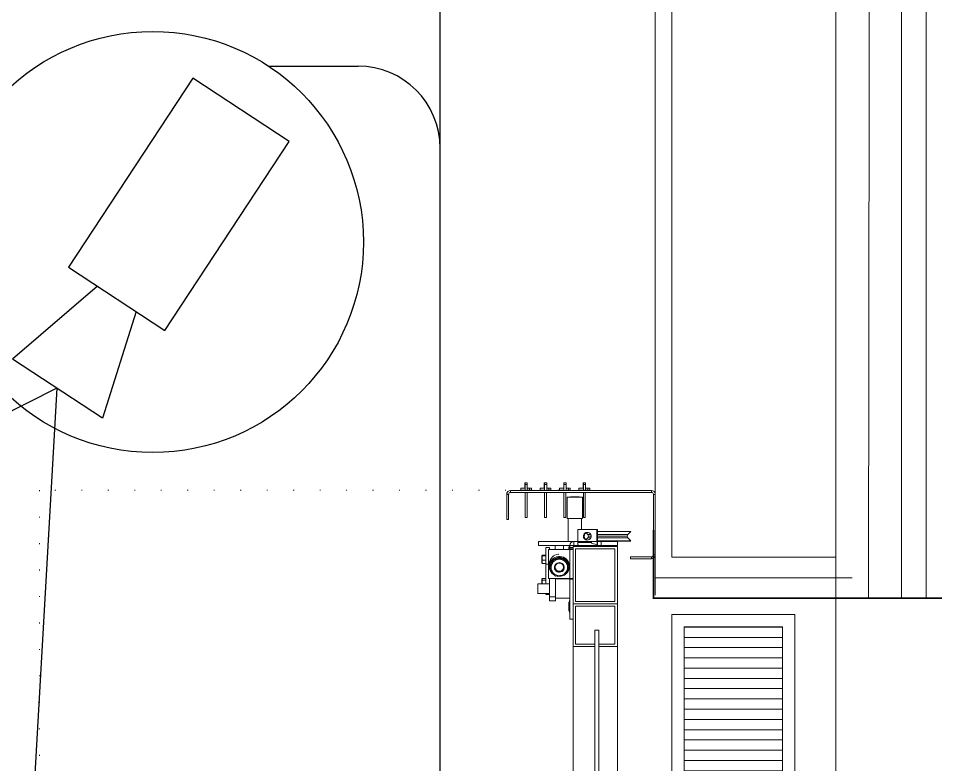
# Model space of a CAD drawing. Extents: x -2050 to 29725, y -1777 to 6820.
# Drawn here: x 2122.9 to 2234.6, y 3739.7 to 3830.7 of the extents above; entities that cross this region are included whole.
import ezdxf

# ---------------------------------------------------------------- set-up
doc = ezdxf.new("R2010")
doc.units = 0
doc.header["$LTSCALE"] = 25
doc.header["$MEASUREMENT"] = 0
doc.linetypes.add('DOT2', pattern=[0.125, 0, -0.125])
doc.layers.get('0').update_dxf_attribs({"color": 9, "lineweight": 9})
for name, color, linetype, lineweight in [('00', 9, 'Continuous', 9), ('06D', 9, 'Continuous', 9), ('10', 9, 'Continuous', 9), ('14', 9, 'Continuous', 9), ('15', 9, 'Continuous', 9), ('20', 9, 'DOT2', 9), ('33', 9, 'BATTING', 9), ('40', 9, 'Continuous', 9), ('40B', 9, 'Continuous', 9), ('DATA TAVAN', 160, 'Continuous', 30), ('E-DAHİLİ DOME KAMERA', 7, 'Continuous', 30), ('E-DAHİLİ KAMERA', 7, 'Continuous', 30)]:
    doc.layers.add(name, color=color, linetype=linetype, lineweight=lineweight)
doc.linetypes.add('BATTING', pattern='A,0.0001,-0.1,[134,ltypeshp.shx,S=0.1,R=0,X=-0.1,Y=0],-0.2,[134,ltypeshp.shx,S=0.1,R=180,X=0.1,Y=0],-0.1', length=0.4001)

# ---------------------------------------------------------------- blocks, each defined once
blk = doc.blocks.new('p-ızgara 1')
h = blk.add_hatch()
h.set_pattern_fill('ANSI31', color=256, scale=10, angle=225, style=0)
h.set_pattern_definition([(270, (-1308.5183, 1064.6868), (1.25, -4e-16), [])])
h.paths.add_polyline_path([(1.5, 13.5), (1.5, 1.5), (394.5, 1.5), (394.5, 13.5)])
for points in [[(0, 15), (0, 0), (396, 0), (396, 15)], [(1.5, 13.5), (1.5, 1.5), (394.5, 1.5), (394.5, 13.5)]]:
    blk.add_lwpolyline(points, close=True)
blk = doc.blocks.new('p-seksiyonel kapı profil')
for p, q in [((-13.02, 6.82), (-13.03, 6.82)), ((-13.02, 6.58), (-13.02, 6.82)), ((-13.02, 6.82), (4.13, 6.82)), ((-11.79, 6.84), (-11.79, 7.08)), ((-11.25, 7.08), (-11.79, 7.08)), ((-11.79, 6.84), (-11.28, 6.84)), ((-11.28, 7.76), (-11.28, 7.08)), ((-11.28, 7.76), (-11.25, 7.76)), ((-11.25, 7.76), (-10.99, 7.76)), ((-11.25, 7.53), (-11.25, 7.76)), ((-11.25, 7.53), (-10.99, 7.53)), ((-11.25, 6.82), (-11.25, 7.53)), ((-10.99, 7.53), (-10.99, 7.76)), ((-10.99, 7.53), (-10.99, 6.84)), ((-10.71, 7.08), (-10.99, 7.08)), ((-10.71, 6.84), (-10.99, 6.84)), ((-10.71, 6.84), (-10.71, 7.08)), ((-10.71, 7.08), (-10.48, 7.08)), ((-10.71, 6.84), (-10.48, 6.84)), ((-10.48, 7.08), (-10.48, 6.84)), ((-9.42, 6.84), (-9.42, 7.08)), ((-8.89, 7.08), (-9.42, 7.08)), ((-9.42, 6.84), (-8.92, 6.84)), ((-8.92, 7.76), (-8.92, 7.08)), ((-8.92, 7.76), (-8.89, 7.76)), ((-8.89, 7.76), (-8.62, 7.76)), ((-8.89, 7.53), (-8.89, 7.76)), ((-8.89, 7.53), (-8.62, 7.53)), ((-8.89, 6.82), (-8.89, 7.53)), ((-8.62, 7.53), (-8.62, 7.76)), ((-8.62, 7.53), (-8.62, 6.84)), ((-8.35, 7.08), (-8.62, 7.08)), ((-8.35, 6.84), (-8.62, 6.84)), ((-8.35, 6.84), (-8.35, 7.08)), ((-8.35, 7.08), (-8.12, 7.08)), ((-8.35, 6.84), (-8.12, 6.84)), ((-8.12, 7.08), (-8.12, 6.84)), ((-7.06, 6.84), (-7.06, 7.08)), ((-6.53, 7.08), (-7.06, 7.08)), ((-7.06, 6.84), (-6.56, 6.84)), ((-6.56, 7.76), (-6.56, 7.08)), ((-6.56, 7.76), (-6.53, 7.76)), ((-6.53, 7.76), (-6.26, 7.76)), ((-6.53, 7.53), (-6.53, 7.76)), ((-6.53, 7.53), (-6.26, 7.53)), ((-6.53, 6.82), (-6.53, 7.53)), ((-6.26, 7.53), (-6.26, 7.76)), ((-6.26, 7.53), (-6.26, 6.84)), ((-5.99, 7.08), (-6.26, 7.08)), ((-5.99, 6.84), (-6.26, 6.84)), ((-5.99, 6.84), (-5.99, 7.08)), ((-5.99, 7.08), (-5.76, 7.08)), ((-5.99, 6.84), (-5.76, 6.84)), ((-5.76, 7.08), (-5.76, 6.84)), ((-4.7, 6.84), (-4.7, 7.08)), ((-4.16, 7.08), (-4.7, 7.08)), ((-4.7, 6.84), (-4.19, 6.84)), ((-4.19, 7.76), (-4.19, 7.08)), ((-4.19, 7.76), (-4.16, 7.76)), ((-4.16, 7.76), (-3.9, 7.76)), ((-4.16, 7.53), (-4.16, 7.76)), ((-4.16, 7.53), (-3.9, 7.53)), ((-4.16, 6.82), (-4.16, 7.53)), ((-3.9, 7.53), (-3.9, 7.76)), ((-3.9, 7.53), (-3.9, 6.84)), ((-3.63, 7.08), (-3.9, 7.08)), ((-3.63, 6.84), (-3.9, 6.84)), ((-3.63, 6.84), (-3.63, 7.08)), ((-3.63, 7.08), (-3.39, 7.08)), ((-3.63, 6.84), (-3.39, 6.84)), ((-3.39, 7.08), (-3.39, 6.84)), ((4.13, 6.58), (4.13, 6.82)), ((-13.26, 6.34), (-13.5, 6.34)), ((-13.5, 3.27), (-13.5, 6.34)), ((-13.5, 6.34), (-13.5, 5.67)), ((-13.5, 6.34), (-13.5, 6.34)), ((-13.5, 5.67), (-13.5, 5.49)), ((-13.5, 5.67), (-13.5, 5.67)), ((-13.26, 3.27), (-13.26, 6.34)), ((-13.02, 6.58), (4.13, 6.58)), ((-11.25, 6.58), (-11.25, 3.51)), ((-11.01, 6.58), (-11.01, 3.51)), ((-8.89, 6.58), (-8.89, 3.51)), ((-8.65, 6.58), (-8.65, 3.51)), ((-6.53, 6.58), (-6.53, 3.51)), ((-6.29, 6.58), (-6.29, 3.51)), ((-6.14, 5.99), (-6.14, 3.39)), ((-6.14, 5.99), (-4.25, 5.99)), ((-5.67, 6.04), (-5.72, 5.99)), ((-5.67, 6.04), (-5.53, 6.04)), ((-5.53, 6.04), (-4.73, 6.04)), ((-4.68, 5.99), (-4.73, 6.04)), ((-4.25, 3.39), (-4.25, 5.99)), ((-4.16, 6.58), (-4.16, 3.51)), ((-3.93, 6.58), (-3.93, 3.51)), ((4.37, 6.34), (4.6, 6.34)), ((4.37, 6.34), (4.37, -1.04)), ((4.6, 6.34), (4.6, -1.04)), ((-13.5, 5.49), (-13.5, 5.49)), ((-11.01, 3.51), (-11.25, 3.51)), ((-8.65, 3.51), (-8.89, 3.51)), ((-6.29, 3.51), (-6.53, 3.51)), ((-6.14, 3.39), (-4.25, 3.39)), ((-6.03, 3.39), (-6.03, 0.6)), ((-4.37, 2.07), (-4.37, 3.39)), ((-3.93, 3.51), (-4.16, 3.51)), ((-13.26, 3.27), (-13.5, 3.27)), ((-4.85, 2.07), (-4.85, 0.59)), ((-4.85, 2.07), (-2.52, 2.07)), ((-4.13, 1.38), (-4.15, 1.24)), ((-4.15, 1.24), (-4.13, 1.1)), ((-4.07, 1.51), (-4.13, 1.38)), ((-3.97, 1.61), (-4.07, 1.51)), ((-4.04, 1.38), (-4.07, 1.24)), ((-4.07, 1.24), (-4.04, 1.1)), ((-3.98, 1.51), (-4.04, 1.38)), ((-3.89, 1.61), (-3.98, 1.51)), ((-3.85, 1.68), (-3.97, 1.61)), ((-3.77, 1.68), (-3.89, 1.61)), ((-3.72, 1.71), (-3.85, 1.68)), ((-3.84, 1.65), (-3.63, 1.44)), ((-3.64, 1.71), (-3.77, 1.68)), ((-3.58, 1.7), (-3.72, 1.71)), ((-3.26, 1.44), (-3.63, 1.44)), ((-3.45, 1.65), (-3.58, 1.7)), ((-3.22, 1.24), (-3.55, 1.24)), ((-3.34, 1.56), (-3.45, 1.65)), ((-3.26, 1.45), (-3.34, 1.56)), ((-3.22, 1.31), (-3.26, 1.45)), ((-3.26, 1.04), (-3.22, 1.17)), ((-3.22, 1.17), (-3.22, 1.31)), ((-2.52, 2.07), (-2.52, 0.59)), ((-2.52, 2.07), (-2.44, 2.07)), ((-2.44, 2.07), (-2.44, 0.59)), ((1.61, 1.83), (-2.44, 1.83)), ((1.62, 1.8), (-2.44, 1.8)), ((1.27, 1.44), (-2.44, 1.44)), ((1.18, 1.24), (-2.44, 1.24)), ((1.27, 1.44), (1.62, 1.8)), ((-9.63, 0.12), (-9.63, 0.59)), ((-9.63, 0.59), (-5.32, 0.59)), ((-9.63, 0.12), (-5.85, 0.12)), ((-6.03, 0.6), (-5.77, 0.6)), ((-5.85, -0.36), (-5.85, 0.12)), ((-5.82, 0.15), (-5.82, -0.36)), ((-5.79, 0.6), (-5.79, 0.59)), ((-5.79, 0.12), (-5.79, 0.15)), ((-5.79, 0.12), (-5.32, 0.12)), ((-5.79, -0.13), (-5.79, 0.12)), ((-5.77, 0.6), (-4.85, 0.6)), ((-5.06, 0), (-5.41, 0)), ((-5.32, 0.12), (-5.32, 0.59)), ((-4.85, 0.59), (-5.32, 0.59)), ((-5.32, 0.12), (-5.32, 0)), ((-5.32, 0.12), (-0.24, 0.12)), ((-4.89, 0), (-5.06, 0)), ((-4.83, 0), (-4.89, 0)), ((-4.85, 0.59), (-3.19, 0.59)), ((-4.85, 0.59), (-4.85, 0.47)), ((-4.85, 0.47), (-3.19, 0.47)), ((-4.84, 0.4), (-4.85, 0.47)), ((-4.84, 0.34), (-4.84, 0.4)), ((-4.83, 0.28), (-4.84, 0.34)), ((-4.83, 0.22), (-4.83, 0.28)), ((-4.82, 0.18), (-4.83, 0.22)), ((-4.81, 0), (-4.83, 0)), ((-4.81, 0.15), (-4.82, 0.18)), ((-4.8, 0.12), (-4.81, 0.15)), ((-4.55, 0), (-4.81, 0)), ((-4.78, 0.12), (-4.8, 0.12)), ((-4.53, 0), (-4.55, 0)), ((-4.47, 0), (-4.53, 0)), ((-3.36, 0), (-4.47, 0)), ((-4.13, 1.1), (-4.07, 0.97)), ((-4.07, 0.97), (-3.97, 0.87)), ((-4.04, 1.1), (-3.98, 0.97)), ((-3.98, 0.97), (-3.89, 0.87)), ((-3.97, 0.87), (-3.85, 0.8)), ((-3.89, 0.87), (-3.77, 0.8)), ((-3.85, 0.8), (-3.72, 0.77)), ((-3.63, 1.04), (-3.83, 0.83)), ((-3.77, 0.8), (-3.64, 0.77)), ((-3.72, 0.77), (-3.58, 0.78)), ((-3.26, 1.04), (-3.63, 1.04)), ((-3.58, 0.78), (-3.45, 0.83)), ((-3.45, 0.83), (-3.34, 0.92)), ((-3.23, 0), (-3.36, 0)), ((-3.34, 0.92), (-3.26, 1.04)), ((-3.13, 0), (-3.23, 0)), ((-3.19, 0.59), (-2.52, 0.59)), ((-3.19, 0.59), (-3.19, 0.47)), ((-3.19, 0.47), (-3.16, 0.41)), ((-3.16, 0.41), (-3.07, 0.35)), ((-2.71, 0), (-3.13, 0)), ((-3.07, 0.35), (-2.93, 0.3)), ((-2.93, 0.3), (-2.74, 0.25)), ((-2.74, 0.25), (-2.5, 0.21)), ((-2.29, 0), (-2.71, 0)), ((-2.52, 0.59), (-2.5, 0.59)), ((-2.44, 0.59), (-2.5, 0.59)), ((-2.5, 0.59), (-2.5, 0.21)), ((-2.5, 0.21), (-2.49, 0.17)), ((-2.49, 0.17), (-2.48, 0.14)), ((-2.48, 0.14), (-2.46, 0.12)), ((-2.46, 0.12), (-2.45, 0.12)), ((1.26, 1.04), (-2.44, 1.04)), ((1.62, 0.68), (-2.44, 0.68)), ((1.61, 0.65), (-2.44, 0.65)), ((-2.44, 0.59), (-2.44, 0.12)), ((-2.01, 0.59), (-2.44, 0.59)), ((-2.19, 0), (-2.29, 0)), ((-2.06, 0), (-2.19, 0)), ((-1.64, 0), (-2.06, 0)), ((-2.01, 0.59), (-2.01, 0.12)), ((-2.01, 0.59), (0, 0.59)), ((-1.69, 0.65), (-1.74, 0.59)), ((-1.53, 0), (-1.64, 0)), ((-0.95, 0), (-1.53, 0)), ((-0.89, 0), (-0.95, 0)), ((-0.87, 0), (-0.89, 0)), ((-0.6, 0), (-0.87, 0)), ((-0.62, 0.59), (-0.68, 0.65)), ((-0.58, 0), (-0.6, 0)), ((-0.52, 0), (-0.58, 0)), ((-0.36, 0), (-0.52, 0)), ((0, 0), (-0.36, 0)), ((-0.24, 0.12), (-0.24, 0)), ((-0.24, 0.12), (0, 0.12)), ((0, 0.12), (0, 0.59)), ((0, 0), (0, 0)), ((1.62, 0.68), (1.26, 1.04)), ((-9.19, -1.11), (-9.22, -1.11)), ((-9.22, -1.18), (-9.22, -1.11)), ((-9.22, -1.18), (-9.19, -1.12)), ((-9.19, -1.07), (-9.19, -1.12)), ((-9.19, -1.07), (-8.74, -1.07)), ((-9.19, -1.12), (-9.19, -1.11)), ((-9.19, -1.12), (-9.19, -1.16)), ((-8.74, -0.14), (-8.27, -0.14)), ((-8.74, -2.18), (-8.74, -0.14)), ((-8.39, -0.36), (-5.79, -0.36)), ((-8.39, -0.36), (-8.39, -0.4)), ((-8.39, -3.93), (-8.39, -0.4)), ((-8.39, -0.4), (-5.79, -0.4)), ((-8.27, -0.36), (-8.27, -0.14)), ((-7.62, -1.06), (-7.8, -1.17)), ((-7.42, -0.99), (-7.62, -1.06)), ((-7.59, -0.1), (-7.59, -0.36)), ((-7.21, -0.95), (-7.42, -0.99)), ((-7.13, -0.95), (-7.21, -0.95)), ((-7.09, -0.96), (-7.09, -0.94)), ((-6.59, -0.36), (-6.59, -0.1)), ((-5.92, -0.36), (-5.92, -0.09)), ((-5.85, -0.07), (-5.9, -0.07)), ((-5.9, -0.07), (-5.9, -0.36)), ((-5.79, -0.29), (-5.79, -0.13)), ((-5.79, -0.13), (-5.41, -0.13)), ((-5.79, -0.13), (-5.79, -0.16)), ((-5.79, -0.31), (-5.41, -0.31)), ((-5.79, -0.32), (-5.79, -0.36)), ((-5.79, -0.36), (-5.79, -0.4)), ((-5.79, -0.36), (-5.41, -0.36)), ((-5.79, -3.93), (-5.79, -0.4)), ((-5.7, -0.4), (-5.79, -0.4)), ((-5.61, -0.39), (-5.7, -0.4)), ((-5.53, -0.39), (-5.61, -0.39)), ((-5.46, -0.38), (-5.53, -0.39)), ((-5.41, -0.38), (-5.46, -0.38)), ((4.37, -1.04), (4.6, -1.04)), ((-9.22, -1.2), (-9.22, -1.18)), ((-9.19, -1.41), (-9.22, -1.2)), ((-9.22, -1.65), (-9.22, -1.2)), ((-9.22, -1.65), (-9.19, -1.42)), ((-9.22, -1.68), (-9.22, -1.65)), ((-9.19, -1.88), (-9.22, -1.68)), ((-9.22, -2.05), (-9.22, -1.68)), ((-9.22, -2.05), (-9.19, -1.88)), ((-9.2, -2.05), (-9.22, -2.06)), ((-9.22, -2.06), (-9.22, -2.05)), ((-9.19, -1.16), (-9.19, -1.42)), ((-9.19, -1.16), (-8.74, -1.16)), ((-9.19, -1.42), (-9.19, -1.41)), ((-9.19, -1.42), (-9.19, -1.67)), ((-9.19, -1.67), (-8.74, -1.67)), ((-9.19, -1.67), (-9.19, -1.88)), ((-9.19, -2.09), (-9.19, -1.88)), ((-9.19, -1.88), (-9.19, -1.88)), ((-9.19, -2.09), (-8.74, -2.09)), ((-8.74, -4.56), (-8.74, -2.18)), ((-8.74, -2.18), (-8.39, -2.18)), ((-8.28, -1.86), (-8.31, -2.07)), ((-8.31, -2.07), (-8.31, -2.16)), ((-8.28, -2.14), (-8.31, -2.35)), ((-8.21, -1.66), (-8.28, -1.86)), ((-8.21, -1.94), (-8.28, -2.14)), ((-8.1, -1.47), (-8.21, -1.66)), ((-8.1, -1.75), (-8.21, -1.94)), ((-8.19, -2.24), (-8.13, -2.03)), ((-8.19, -2.27), (-8.13, -2.06)), ((-8.13, -2.03), (-8.02, -1.83)), ((-8.13, -2.06), (-8.02, -1.86)), ((-8.02, -2.1), (-8.13, -2.35)), ((-8.13, -2.41), (-8, -2.15)), ((-7.96, -1.31), (-8.1, -1.47)), ((-7.96, -1.59), (-8.1, -1.75)), ((-8.05, -2.27), (-8, -2.15)), ((-8.02, -1.83), (-7.88, -1.66)), ((-8.02, -1.86), (-7.88, -1.69)), ((-8, -2.07), (-8.02, -2.1)), ((-7.88, -1.8), (-8, -2.07)), ((-8, -2.15), (-7.94, -2.03)), ((-8, -2.15), (-7.99, -2.11)), ((-7.99, -2.11), (-7.87, -1.87)), ((-7.8, -1.17), (-7.96, -1.31)), ((-7.8, -1.45), (-7.96, -1.59)), ((-7.94, -2.03), (-7.86, -1.93)), ((-7.76, -1.55), (-7.88, -1.8)), ((-7.88, -1.66), (-7.78, -1.57)), ((-7.88, -1.69), (-7.81, -1.63)), ((-7.87, -1.87), (-7.76, -1.62)), ((-7.86, -1.93), (-7.77, -1.83)), ((-7.62, -1.34), (-7.8, -1.45)), ((-7.77, -1.83), (-7.67, -1.75)), ((-7.49, -1.52), (-7.76, -1.55)), ((-7.76, -1.62), (-7.76, -1.55)), ((-7.76, -1.62), (-7.48, -1.6)), ((-7.74, -1.54), (-7.71, -1.52)), ((-7.71, -1.52), (-7.52, -1.42)), ((-7.67, -1.53), (-7.52, -1.45)), ((-7.67, -1.75), (-7.56, -1.68)), ((-7.42, -1.27), (-7.62, -1.34)), ((-7.6, -2.26), (-7.49, -2.14)), ((-7.56, -1.68), (-7.44, -1.63)), ((-7.46, -2.19), (-7.54, -2.32)), ((-7.52, -1.42), (-7.31, -1.36)), ((-7.52, -1.45), (-7.31, -1.39)), ((-7.22, -1.49), (-7.49, -1.52)), ((-7.49, -2.14), (-7.36, -2.04)), ((-7.48, -1.6), (-7.18, -1.57)), ((-7.34, -2.1), (-7.46, -2.19)), ((-7.44, -1.63), (-7.31, -1.59)), ((-7.21, -1.23), (-7.42, -1.27)), ((-7.36, -2.04), (-7.21, -1.99)), ((-7.2, -2.05), (-7.34, -2.1)), ((-7.31, -1.36), (-7.09, -1.33)), ((-7.31, -1.39), (-7.09, -1.37)), ((-7.31, -1.59), (-7.18, -1.57)), ((-7.18, -1.49), (-7.22, -1.49)), ((-6.99, -1.23), (-7.21, -1.23)), ((-7.21, -1.99), (-7.05, -1.98)), ((-7.05, -2.03), (-7.2, -2.05)), ((-6.89, -1.46), (-7.18, -1.49)), ((-7.18, -1.57), (-7.14, -1.57)), ((-7.18, -1.57), (-7.05, -1.57)), ((-7.14, -1.57), (-6.87, -1.54)), ((-7.09, -1.33), (-6.87, -1.36)), ((-7.09, -1.37), (-6.87, -1.39)), ((-7.05, -1.57), (-6.92, -1.58)), ((-7.05, -1.98), (-6.89, -2.01)), ((-6.91, -2.07), (-7.05, -2.03)), ((-6.78, -1.26), (-6.99, -1.23)), ((-6.92, -1.58), (-6.79, -1.61)), ((-6.78, -2.14), (-6.91, -2.07)), ((-6.61, -1.44), (-6.89, -1.46)), ((-6.89, -2.01), (-6.75, -2.08)), ((-6.87, -1.36), (-6.66, -1.42)), ((-6.87, -1.39), (-6.71, -1.43)), ((-6.87, -1.54), (-6.61, -1.51)), ((-6.79, -1.61), (-6.67, -1.66)), ((-6.58, -1.33), (-6.78, -1.26)), ((-6.67, -2.25), (-6.78, -2.14)), ((-6.75, -2.08), (-6.63, -2.19)), ((-6.67, -1.66), (-6.56, -1.72)), ((-6.66, -1.42), (-6.64, -1.43)), ((-6.63, -2.19), (-6.55, -2.33)), ((-6.61, -1.51), (-6.61, -1.44)), ((-6.52, -1.56), (-6.61, -1.44)), ((-6.61, -1.51), (-6.52, -1.63)), ((-6.39, -1.44), (-6.58, -1.33)), ((-6.58, -1.45), (-6.47, -1.52)), ((-6.56, -1.72), (-6.45, -1.8)), ((-6.55, -1.5), (-6.47, -1.55)), ((-6.27, -1.9), (-6.52, -1.56)), ((-6.52, -1.63), (-6.27, -1.99)), ((-6.47, -1.52), (-6.3, -1.66)), ((-6.47, -1.55), (-6.3, -1.69)), ((-6.45, -1.8), (-6.35, -1.89)), ((-6.23, -1.57), (-6.39, -1.44)), ((-6.35, -1.89), (-6.27, -1.99)), ((-6.3, -1.66), (-6.16, -1.83)), ((-6.3, -1.69), (-6.16, -1.86)), ((-6.18, -2.03), (-6.27, -1.9)), ((-6.27, -1.99), (-6.18, -2.11)), ((-6.27, -1.99), (-6.2, -2.1)), ((-6.09, -1.74), (-6.23, -1.57)), ((-6.2, -2.1), (-6.15, -2.22)), ((-5.94, -2.38), (-6.18, -2.03)), ((-6.18, -2.11), (-5.94, -2.45)), ((-6.16, -1.83), (-6.05, -2.02)), ((-6.16, -1.86), (-6.05, -2.05)), ((-6.15, -2.22), (-6.11, -2.34)), ((-5.98, -1.92), (-6.09, -1.74)), ((-6.05, -2.02), (-5.99, -2.23)), ((-6.05, -2.05), (-5.99, -2.26)), ((-5.99, -2.23), (-5.98, -2.29)), ((-5.91, -2.12), (-5.98, -1.92)), ((-5.87, -2.33), (-5.91, -2.12)), ((1.59, -1.51), (1.59, -1.27)), ((4.13, -1.27), (1.59, -1.27)), ((4.13, -1.51), (1.59, -1.51)), ((4.13, -1.27), (4.13, -1.51)), ((-8.31, -2.35), (-8.31, -2.56)), ((-8.31, -2.56), (-8.29, -2.67)), ((-8.28, -2.72), (-8.28, -2.71)), ((-8.22, -2.92), (-8.28, -2.72)), ((-8.13, -2.35), (-8.24, -2.6)), ((-8.24, -2.67), (-8.13, -2.41)), ((-8.24, -2.67), (-8.24, -2.6)), ((-8.16, -2.79), (-8.24, -2.67)), ((-8, -3.26), (-8.22, -2.92)), ((-8.21, -2.45), (-8.19, -2.24)), ((-8.21, -2.48), (-8.19, -2.27)), ((-8.21, -2.45), (-8.21, -2.48)), ((-8.13, -2.91), (-8.17, -2.77)), ((-7.91, -3.15), (-8.16, -2.79)), ((-8.02, -3.11), (-8.13, -2.91)), ((-8.09, -2.53), (-8.08, -2.4)), ((-8.09, -2.66), (-8.09, -2.53)), ((-8.07, -2.79), (-8.09, -2.66)), ((-8.08, -2.4), (-8.05, -2.27)), ((-8.03, -2.91), (-8.07, -2.79)), ((-7.98, -3.03), (-8.03, -2.91)), ((-7.88, -3.27), (-8.02, -3.11)), ((-7.68, -3.51), (-8, -3.26)), ((-7.91, -3.15), (-7.98, -3.03)), ((-7.83, -3.25), (-7.91, -3.15)), ((-7.82, -3.27), (-7.91, -3.15)), ((-7.77, -3.38), (-7.88, -3.27)), ((-7.73, -3.34), (-7.83, -3.25)), ((-7.57, -3.61), (-7.82, -3.27)), ((-7.62, -3.41), (-7.73, -3.34)), ((-7.68, -2.57), (-7.66, -2.41)), ((-7.67, -2.53), (-7.68, -2.49)), ((-7.67, -2.6), (-7.68, -2.52)), ((-7.66, -2.64), (-7.68, -2.52)), ((-7.66, -2.73), (-7.68, -2.57)), ((-7.62, -2.68), (-7.67, -2.53)), ((-7.62, -2.75), (-7.67, -2.6)), ((-7.66, -2.41), (-7.6, -2.26)), ((-7.59, -2.79), (-7.66, -2.64)), ((-7.59, -2.87), (-7.66, -2.73)), ((-7.62, -2.67), (-7.55, -2.73)), ((-7.52, -2.82), (-7.62, -2.68)), ((-7.52, -2.88), (-7.62, -2.75)), ((-7.59, -2.26), (-7.59, -2.53)), ((-7.54, -2.32), (-7.59, -2.46)), ((-7.59, -2.46), (-7.59, -2.61)), ((-7.59, -2.53), (-7.59, -2.7)), ((-7.59, -2.61), (-7.54, -2.75)), ((-7.49, -2.91), (-7.59, -2.79)), ((-7.49, -3), (-7.59, -2.87)), ((-7.57, -2.76), (-7.53, -2.79)), ((-7.54, -2.75), (-7.46, -2.87)), ((-7.53, -2.79), (-7.52, -2.8)), ((-7.45, -2.89), (-7.52, -2.82)), ((-7.4, -2.98), (-7.52, -2.88)), ((-7.36, -3.01), (-7.49, -2.91)), ((-7.36, -3.09), (-7.49, -3)), ((-7.46, -2.87), (-7.34, -2.97)), ((-7.25, -3.05), (-7.4, -2.98)), ((-7.21, -3.06), (-7.36, -3.01)), ((-7.21, -3.14), (-7.36, -3.09)), ((-7.34, -2.97), (-7.2, -3.02)), ((-7.09, -3.07), (-7.25, -3.05)), ((-7.05, -3.07), (-7.21, -3.06)), ((-7.05, -3.15), (-7.21, -3.14)), ((-7.2, -3.02), (-7.05, -3.03)), ((-6.93, -3.05), (-7.09, -3.07)), ((-7.05, -3.03), (-6.91, -3)), ((-6.89, -3.04), (-7.05, -3.07)), ((-6.89, -3.12), (-7.05, -3.15)), ((-6.79, -2.99), (-6.93, -3.05)), ((-6.91, -3), (-6.78, -2.92)), ((-6.75, -2.96), (-6.89, -3.04)), ((-6.75, -3.05), (-6.89, -3.12)), ((-6.66, -2.89), (-6.79, -2.99)), ((-6.78, -2.92), (-6.67, -2.82)), ((-6.63, -2.85), (-6.75, -2.96)), ((-6.63, -2.94), (-6.75, -3.05)), ((-6.66, -2.82), (-6.73, -2.89)), ((-6.61, -2.39), (-6.67, -2.25)), ((-6.67, -2.82), (-6.61, -2.68)), ((-6.57, -2.69), (-6.66, -2.82)), ((-6.66, -2.8), (-6.61, -2.76)), ((-6.57, -2.76), (-6.66, -2.89)), ((-6.63, -2.73), (-6.56, -2.67)), ((-6.55, -2.72), (-6.63, -2.85)), ((-6.55, -2.8), (-6.63, -2.94)), ((-6.59, -2.53), (-6.61, -2.39)), ((-6.61, -2.68), (-6.59, -2.53)), ((-6.59, -2.53), (-6.59, -2.26)), ((-6.59, -2.7), (-6.59, -2.53)), ((-6.51, -2.54), (-6.57, -2.69)), ((-6.51, -2.61), (-6.57, -2.76)), ((-6.55, -2.33), (-6.5, -2.48)), ((-6.5, -2.56), (-6.55, -2.72)), ((-6.5, -2.64), (-6.55, -2.8)), ((-6.5, -2.49), (-6.51, -2.54)), ((-6.5, -2.52), (-6.51, -2.61)), ((-6.41, -3.3), (-6.51, -3.38)), ((-6.5, -2.48), (-6.5, -2.64)), ((-6.5, -2.52), (-6.5, -2.56)), ((-6.31, -3.26), (-6.42, -3.5)), ((-6.32, -3.2), (-6.41, -3.3)), ((-6.18, -3.25), (-6.37, -3.41)), ((-6.24, -3.1), (-6.32, -3.2)), ((-6.19, -3.02), (-6.31, -3.26)), ((-6.16, -3.1), (-6.29, -3.27)), ((-6.18, -2.98), (-6.24, -3.1)), ((-6.18, -2.98), (-6.19, -3.02)), ((-6.05, -2.71), (-6.18, -2.98)), ((-6.13, -2.86), (-6.18, -2.98)), ((-6.17, -3.24), (-6.08, -3.13)), ((-6.05, -2.91), (-6.16, -3.1)), ((-6.1, -2.73), (-6.13, -2.86)), ((-6.11, -2.34), (-6.09, -2.47)), ((-6.09, -2.6), (-6.1, -2.73)), ((-6.09, -2.47), (-6.09, -2.6)), ((-6.08, -3.13), (-5.97, -2.95)), ((-5.94, -2.45), (-6.05, -2.71)), ((-5.99, -2.7), (-6.05, -2.91)), ((-5.99, -2.26), (-5.98, -2.29)), ((-5.97, -2.55), (-5.99, -2.7)), ((-5.97, -2.95), (-5.9, -2.74)), ((-5.94, -2.45), (-5.94, -2.38)), ((-5.9, -2.74), (-5.87, -2.53)), ((-5.86, -2.44), (-5.87, -2.33)), ((-5.87, -2.53), (-5.86, -2.44)), ((-9.19, -4), (-9.22, -3.94)), ((-9.22, -4.12), (-9.22, -3.94)), ((-9.22, -4.12), (-9.19, -4)), ((-9.22, -4.14), (-9.22, -4.12)), ((-9.19, -4.37), (-9.22, -4.14)), ((-9.22, -4.56), (-9.22, -4.14)), ((-9.21, -4.56), (-9.19, -4.37)), ((-9.19, -3.9), (-9.19, -4)), ((-9.19, -3.9), (-8.74, -3.9)), ((-9.19, -4), (-9.19, -4.1)), ((-9.19, -4), (-9.19, -4)), ((-9.19, -4.1), (-9.19, -4.37)), ((-9.19, -4.1), (-8.74, -4.1)), ((-9.19, -4.37), (-9.19, -4.56)), ((-9.19, -4.37), (-9.19, -4.37)), ((-8.39, -3.93), (-5.79, -3.93)), ((-8.27, -3.93), (-8.27, -6.14)), ((-7.63, -3.53), (-7.68, -3.51)), ((-7.51, -3.48), (-7.62, -3.41)), ((-7.3, -3.59), (-7.57, -3.61)), ((-7.56, -3.93), (-7.56, -6.14)), ((-5.79, -3.97), (-7.56, -3.97)), ((-7.38, -3.52), (-7.51, -3.48)), ((-7.29, -3.65), (-7.43, -3.6)), ((-7.26, -3.55), (-7.38, -3.52)), ((-7.04, -3.57), (-7.3, -3.59)), ((-6.88, -3.64), (-7.29, -3.65)), ((-7.13, -3.57), (-7.26, -3.55)), ((-7.09, -3.6), (-7.24, -3.59)), ((-7, -3.56), (-7.13, -3.57)), ((-6.87, -3.58), (-7.09, -3.6)), ((-7, -3.56), (-7.04, -3.57)), ((-6.7, -3.53), (-7, -3.56)), ((-6.87, -3.54), (-7, -3.56)), ((-6.51, -3.51), (-6.88, -3.64)), ((-6.74, -3.5), (-6.87, -3.54)), ((-6.72, -3.54), (-6.87, -3.58)), ((-6.62, -3.45), (-6.74, -3.5)), ((-6.42, -3.5), (-6.7, -3.53)), ((-6.51, -3.38), (-6.62, -3.45)), ((-5.79, -3.93), (-5.7, -3.93)), ((-5.79, -3.93), (-5.79, -4.01)), ((-5.79, -8.86), (-5.79, -4.01)), ((-5.79, -4.01), (-5.41, -4.01)), ((-5.7, -3.93), (-5.61, -3.92)), ((-5.61, -3.92), (-5.53, -3.92)), ((-5.53, -3.92), (-5.46, -3.91)), ((-5.46, -3.91), (-5.41, -3.91)), ((-8.27, -4.56), (-9.69, -4.56)), ((-9.69, -5.74), (-9.69, -4.56)), ((-9.69, -5.74), (-8.27, -5.74)), ((-8.74, -5.88), (-8.74, -5.74)), ((-8.74, -5.88), (-8.27, -5.88)), ((-7.56, -6.14), (-8.27, -6.14)), ((-8.27, -6.14), (-8.27, -6.63)), ((-7.56, -6.63), (-8.27, -6.63)), ((-7.56, -6.14), (-7.56, -6.63)), ((-7.56, -6.33), (-5.79, -6.33)), ((-5.85, -8.04), (-5.85, -6.61)), ((-5.82, -6.58), (-5.82, -8.07)), ((-5.92, -7.82), (-5.92, -6.82)), ((-5.85, -6.81), (-5.9, -6.81)), ((-5.9, -6.81), (-5.9, -7.84)), ((-5.9, -7.84), (-5.85, -7.84)), ((-5.79, -8.86), (-5.41, -8.86))]:
    blk.add_line(p, q)
for centre, radius, start, end in [((-13.02, 6.34), 0.473, 90, 180), ((-13.03, 6.34), 0.473, 90, 180), ((-11.28, 6.81), 0.0295, 11.537, 90), ((-10.99, 6.81), 0.0295, 90, 168.463), ((-8.92, 6.81), 0.0295, 11.537, 90), ((-8.62, 6.81), 0.0295, 90, 168.463), ((-6.56, 6.81), 0.0295, 11.537, 90), ((-6.26, 6.81), 0.0295, 90, 168.463), ((-4.19, 6.81), 0.0295, 11.537, 90), ((-3.9, 6.81), 0.0295, 90, 168.463), ((4.13, 6.34), 0.473, 0, 90), ((-13.02, 6.34), 0.236, 90, 180), ((4.13, 6.34), 0.236, 0, 90), ((-3.84, 1.24), 0.295, 0.8144, 45), ((-3.84, 1.24), 0.295, 315.6236, 359.6289), ((1.47, 1.24), 0.295, 135, 179.1856), ((1.47, 1.24), 0.295, 180.3711, 224.3764), ((-7.09, -0.1), 0.502, 153.6489, 180), ((-7.09, -0.1), 0.502, 0, 26.3511), ((-5.82, 0.12), 0.0295, 90, 180), ((-5.32, 0.12), 0.472, 90, 180), ((-5.9, -0.09), 0.0177, 90, 180), ((4.13, -1.04), 0.473, 270, 0), ((4.13, -1.04), 0.236, 270, 0), ((-5.82, -6.61), 0.0295, 90, 180), ((-5.9, -6.82), 0.0177, 90, 180), ((-5.9, -7.82), 0.0177, 180, 270), ((-5.82, -8.04), 0.0295, 180, 270)]:
    blk.add_arc(centre, radius, start, end)
blk = doc.blocks.new('p-seksiyonel-5851')
at = {"layer": '06D'}
for points in [[(-13.45, 2.7), (-297.66, 2.7)], [(-13.35, -2.7), (-297.66, -2.7)]]:
    blk.add_lwpolyline(points, dxfattribs=at)
at = {"layer": '10'}
for points in [[(-309.86, -2.7), (-309.86, 2.7), (-302.86, 2.7), (-302.86, -2.7), (-309.86, -2.7)], [(-297.66, -0.05), (-297.66, -2.7), (-302.86, -2.7), (-302.86, 2.7), (-297.66, 2.7), (-297.66, 0.45)], [(-297.96, -0.05), (-297.96, -2.4), (-302.56, -2.4), (-302.56, 2.4), (-297.96, 2.4), (-297.96, 0.45)]]:
    blk.add_lwpolyline(points, dxfattribs=at)
blk.add_lwpolyline([(-309.56, -2.4), (-309.56, 2.4), (-303.16, 2.4), (-303.16, -2.4)], close=True, dxfattribs=at)
at = {"layer": '15'}
blk.add_lwpolyline([(-210.65, 0.45), (-299.64, 0.45), (-299.64, -0.05), (-210.65, -0.05), (-210.65, 0.45)], dxfattribs=at)
at = {"layer": '20'}
blk.add_lwpolyline([(-316.7, -1.22), (-316.7, -67.69), (99.99, -67.69), (99.99, -1.22)], dxfattribs=at)
at = {"layer": '40'}
blk.add_lwpolyline([(-309.86, -2.7), (93.17, -2.7), (93.17, 2.7), (-309.86, 2.7)], close=True, dxfattribs=at)
at = {"layer": '10', "rotation": 90}
blk.add_blockref('p-seksiyonel kapı profil', (-309.86, 2.71), dxfattribs=at)
blk = doc.blocks.new('p-zemin kat')
at = {"layer": '00'}
blk.add_lwpolyline([(2130, 3885), (2222.5, 3885), (2222.5, 3765), (2202.5, 3765), (2202.5, 3865), (2130, 3865)], close=True, dxfattribs=at)
at = {"layer": '06D'}
blk.add_lwpolyline([(2129.67, 3893), (2230.5, 3893), (2230.5, 3760)], dxfattribs=at)
at = {"layer": '10'}
for points, const_width in [([(2122.94, 3896.01), (2233.5, 3896.01), (2233.5, 3760)], 0.1), ([(2200.3, 3768.33), (2200.3, 3760), (2264.5, 3760), (2264.5, 3765), (2256.1, 3765), (2256.1, 3770)], 0.2)]:
    blk.add_lwpolyline(points, dxfattribs=dict(at, const_width=const_width))
at = {"layer": '14'}
blk.add_lwpolyline([(2127.82, 3879.3), (2127.82, 3863), (2200.5, 3863), (2200.5, 3760.39)], dxfattribs=at)
at = {"layer": '33', "ltscale": 0.4}
blk.add_lwpolyline([(2226.49, 3760), (2226.49, 3760), (2226.63, 3888.95), (2129.67, 3888.95)], dxfattribs=at)
at = {"layer": '33', "ltscale": 0.25}
blk.add_lwpolyline([(2200.5, 3762.5), (2224.5, 3762.5)], dxfattribs=at)
at = {"layer": '40B'}
blk.add_lwpolyline([(2222.5, 2815), (2222.5, 3885), (1162.5, 3885), (1162.5, 2865), (1162.5, 2865), (1162.5, 2815), (2222.5, 2815)], close=True, dxfattribs=at)
at = {"rotation": 270}
blk.add_blockref('p-seksiyonel-5851', (2193.19, 3456.46), dxfattribs=at)
blk = doc.blocks.new('100_DAHİLİ DOME KAMERA')
at = {"layer": 'E-DAHİLİ DOME KAMERA', "color": 4}
for p, q in [((-1.936, 0.715), (-1.936, -0.689)), ((0.82, 0.715), (-1.936, 0.715)), ((0.82, -0.689), (0.82, 0.715)), ((0.82, 0.294), (2.131, 0.668)), ((2.131, 0.668), (2.131, -0.643)), ((0.82, -0.268), (2.131, -0.643)), ((-1.936, -0.689), (0.82, -0.689))]:
    blk.add_line(p, q, dxfattribs=at)
at = {"layer": 'E-DAHİLİ DOME KAMERA', "color": 4, "linetype": 'Continuous'}
blk.add_circle((0, 0), 2.566, dxfattribs=at)
at = {"layer": 'E-DAHİLİ KAMERA', "color": 4}
for q in [(12.981, 6.264), (12.981, -6.264)]:
    blk.add_line((2.131, 0), q, dxfattribs=at)

msp = doc.modelspace()

# ---------------------------------------------------------------- linework, layer by layer
at = {"layer": 'DATA TAVAN'}
for p, q in [((2174.29, 3810.27), (2174.29, 3841.82)), ((2153.37, 3824.86), (2164.29, 3824.86)), ((2174.29, 3515.6), (2174.29, 3814.86))]:
    msp.add_line(p, q, dxfattribs=at)
msp.add_arc((2164.29, 3814.86), 10, 0, 90, dxfattribs=at)

# ---------------------------------------------------------------- block references
at = {"layer": '06D', "rotation": 90}
msp.add_blockref('p-ızgara 1', (2217.5, 3362), dxfattribs=at)
at = {"layer": '10'}
msp.add_blockref('p-zemin kat', (0, 0), dxfattribs=at)
at = {"layer": 'E-DAHİLİ DOME KAMERA', "xscale": 9.999999999999998, "yscale": 9.999999999999998, "zscale": 9.999999999999998, "rotation": 236.7258565796199}
msp.add_blockref('100_DAHİLİ DOME KAMERA', (2139.29, 3803.41), dxfattribs=at)

doc.saveas('drawing.dxf')
